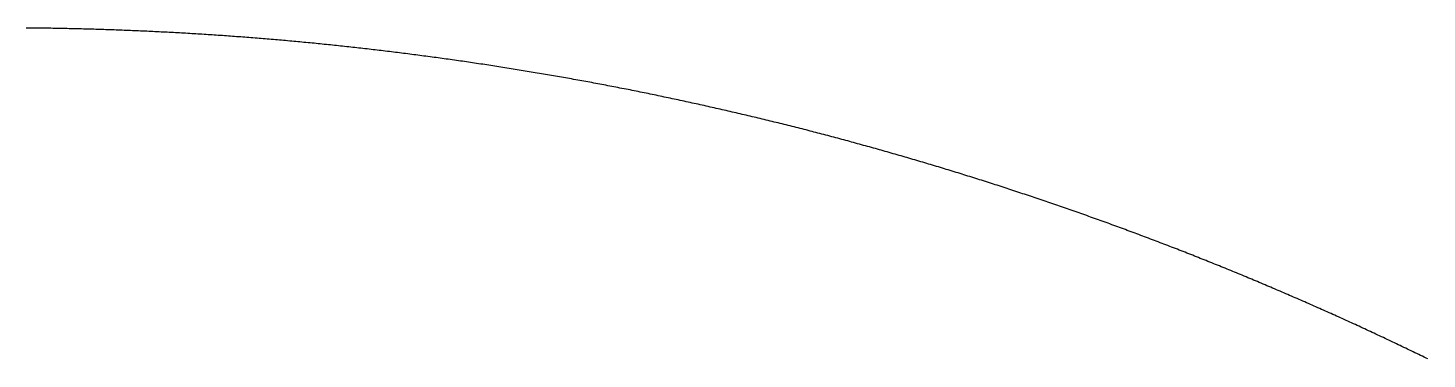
# Model space of a CAD drawing. Header units: metres. Extents: x -47.5 to 50, y -46.2 to 48.8.
# Drawn here: x 1.26 to 22.24, y 43.81 to 48.77 of the extents above; entities that cross this region are included whole.
import ezdxf

# ---------------------------------------------------------------- set-up
doc = ezdxf.new("R2010")
doc.units = ezdxf.units.M

msp = doc.modelspace()

# ---------------------------------------------------------------- linework, layer by layer
for p, q in [((1.266, 48.765, -692.82), (1.235, 48.765, -692.82)), ((1.296, 48.765, -692.82), (1.266, 48.765, -692.82)), ((1.327, 48.764, -692.82), (1.296, 48.765, -692.82)), ((1.358, 48.764, -692.82), (1.327, 48.764, -692.82)), ((1.388, 48.764, -692.82), (1.358, 48.764, -692.82)), ((1.419, 48.763, -692.82), (1.388, 48.764, -692.82)), ((1.45, 48.763, -692.82), (1.419, 48.763, -692.82)), ((1.48, 48.763, -692.82), (1.45, 48.763, -692.82)), ((1.511, 48.762, -692.82), (1.48, 48.763, -692.82)), ((1.542, 48.762, -692.82), (1.511, 48.762, -692.82)), ((1.572, 48.761, -692.82), (1.542, 48.762, -692.82)), ((1.603, 48.761, -692.82), (1.572, 48.761, -692.82)), ((1.634, 48.76, -692.82), (1.603, 48.761, -692.82)), ((1.664, 48.76, -692.82), (1.634, 48.76, -692.82)), ((1.695, 48.759, -692.82), (1.664, 48.76, -692.82)), ((1.725, 48.759, -692.82), (1.695, 48.759, -692.82)), ((1.756, 48.758, -692.82), (1.725, 48.759, -692.82)), ((1.787, 48.757, -692.82), (1.756, 48.758, -692.82)), ((1.817, 48.757, -692.82), (1.787, 48.757, -692.82)), ((1.848, 48.756, -692.82), (1.817, 48.757, -692.82)), ((1.879, 48.755, -692.82), (1.848, 48.756, -692.82)), ((1.909, 48.755, -692.82), (1.879, 48.755, -692.82)), ((1.94, 48.754, -692.82), (1.909, 48.755, -692.82)), ((1.971, 48.753, -692.82), (1.94, 48.754, -692.82)), ((2.001, 48.753, -692.82), (1.971, 48.753, -692.82)), ((2.032, 48.752, -692.82), (2.001, 48.753, -692.82)), ((2.063, 48.751, -692.82), (2.032, 48.752, -692.82)), ((2.093, 48.75, -692.82), (2.063, 48.751, -692.82)), ((2.124, 48.749, -692.82), (2.093, 48.75, -692.82)), ((2.155, 48.748, -692.82), (2.124, 48.749, -692.82)), ((2.185, 48.748, -692.82), (2.155, 48.748, -692.82)), ((2.216, 48.747, -692.82), (2.185, 48.748, -692.82)), ((2.247, 48.746, -692.82), (2.216, 48.747, -692.82)), ((2.277, 48.745, -692.82), (2.247, 48.746, -692.82)), ((2.308, 48.744, -692.82), (2.277, 48.745, -692.82)), ((2.338, 48.743, -692.82), (2.308, 48.744, -692.82)), ((2.369, 48.742, -692.82), (2.338, 48.743, -692.82)), ((2.4, 48.741, -692.82), (2.369, 48.742, -692.82)), ((2.43, 48.74, -692.82), (2.4, 48.741, -692.82)), ((2.461, 48.739, -692.82), (2.43, 48.74, -692.82)), ((2.492, 48.738, -692.82), (2.461, 48.739, -692.82)), ((2.522, 48.737, -692.82), (2.492, 48.738, -692.82)), ((2.553, 48.736, -692.82), (2.522, 48.737, -692.82)), ((2.584, 48.735, -692.82), (2.553, 48.736, -692.82)), ((2.614, 48.734, -692.82), (2.584, 48.735, -692.82)), ((2.645, 48.732, -692.82), (2.614, 48.734, -692.82)), ((2.676, 48.731, -692.82), (2.645, 48.732, -692.82)), ((2.706, 48.73, -692.82), (2.676, 48.731, -692.82)), ((2.737, 48.729, -692.82), (2.706, 48.73, -692.82)), ((2.767, 48.728, -692.82), (2.737, 48.729, -692.82)), ((2.798, 48.726, -692.82), (2.767, 48.728, -692.82)), ((2.829, 48.725, -692.82), (2.798, 48.726, -692.82)), ((2.859, 48.724, -692.82), (2.829, 48.725, -692.82)), ((2.89, 48.723, -692.82), (2.859, 48.724, -692.82)), ((2.921, 48.721, -692.82), (2.89, 48.723, -692.82)), ((2.951, 48.72, -692.82), (2.921, 48.721, -692.82)), ((2.982, 48.719, -692.82), (2.951, 48.72, -692.82)), ((3.013, 48.717, -692.82), (2.982, 48.719, -692.82)), ((3.043, 48.716, -692.82), (3.013, 48.717, -692.82)), ((3.074, 48.714, -692.82), (3.043, 48.716, -692.82)), ((3.104, 48.713, -692.82), (3.074, 48.714, -692.82)), ((3.135, 48.712, -692.82), (3.104, 48.713, -692.82)), ((3.166, 48.71, -692.82), (3.135, 48.712, -692.82)), ((3.196, 48.709, -692.82), (3.166, 48.71, -692.82)), ((3.227, 48.707, -692.82), (3.196, 48.709, -692.82)), ((3.258, 48.705, -692.82), (3.227, 48.707, -692.82)), ((3.288, 48.704, -692.82), (3.258, 48.705, -692.82)), ((3.319, 48.702, -692.82), (3.288, 48.704, -692.82)), ((3.349, 48.701, -692.82), (3.319, 48.702, -692.82)), ((3.38, 48.699, -692.82), (3.349, 48.701, -692.82)), ((3.411, 48.698, -692.82), (3.38, 48.699, -692.82)), ((3.441, 48.696, -692.82), (3.411, 48.698, -692.82)), ((3.472, 48.694, -692.82), (3.441, 48.696, -692.82)), ((3.503, 48.693, -692.82), (3.472, 48.694, -692.82)), ((3.533, 48.691, -692.82), (3.503, 48.693, -692.82)), ((3.564, 48.689, -692.82), (3.533, 48.691, -692.82)), ((3.595, 48.687, -692.82), (3.564, 48.689, -692.82)), ((3.625, 48.686, -692.82), (3.595, 48.687, -692.82)), ((3.656, 48.684, -692.82), (3.625, 48.686, -692.82)), ((3.686, 48.682, -692.82), (3.656, 48.684, -692.82)), ((3.717, 48.68, -692.82), (3.686, 48.682, -692.82)), ((3.748, 48.678, -692.82), (3.717, 48.68, -692.82)), ((3.778, 48.676, -692.82), (3.748, 48.678, -692.82)), ((3.809, 48.675, -692.82), (3.778, 48.676, -692.82)), ((3.839, 48.673, -692.82), (3.809, 48.675, -692.82)), ((3.87, 48.671, -692.82), (3.839, 48.673, -692.82)), ((3.901, 48.669, -692.82), (3.87, 48.671, -692.82)), ((3.931, 48.667, -692.82), (3.901, 48.669, -692.82)), ((3.962, 48.665, -692.82), (3.931, 48.667, -692.82)), ((3.993, 48.663, -692.82), (3.962, 48.665, -692.82)), ((4.023, 48.661, -692.82), (3.993, 48.663, -692.82)), ((4.054, 48.659, -692.82), (4.023, 48.661, -692.82)), ((4.084, 48.657, -692.82), (4.054, 48.659, -692.82)), ((4.115, 48.655, -692.82), (4.084, 48.657, -692.82)), ((4.146, 48.653, -692.82), (4.115, 48.655, -692.82)), ((4.176, 48.651, -692.82), (4.146, 48.653, -692.82)), ((4.207, 48.648, -692.82), (4.176, 48.651, -692.82)), ((4.237, 48.646, -692.82), (4.207, 48.648, -692.82)), ((4.268, 48.644, -692.82), (4.237, 48.646, -692.82)), ((4.299, 48.642, -692.82), (4.268, 48.644, -692.82)), ((4.329, 48.64, -692.82), (4.299, 48.642, -692.82)), ((4.36, 48.638, -692.82), (4.329, 48.64, -692.82)), ((4.39, 48.635, -692.82), (4.36, 48.638, -692.82)), ((4.421, 48.633, -692.82), (4.39, 48.635, -692.82)), ((4.452, 48.631, -692.82), (4.421, 48.633, -692.82)), ((4.482, 48.628, -692.82), (4.452, 48.631, -692.82)), ((4.513, 48.626, -692.82), (4.482, 48.628, -692.82)), ((4.543, 48.624, -692.82), (4.513, 48.626, -692.82)), ((4.574, 48.621, -692.82), (4.543, 48.624, -692.82)), ((4.605, 48.619, -692.82), (4.574, 48.621, -692.82)), ((4.635, 48.617, -692.82), (4.605, 48.619, -692.82)), ((4.666, 48.614, -692.82), (4.635, 48.617, -692.82)), ((4.696, 48.612, -692.82), (4.666, 48.614, -692.82)), ((4.727, 48.609, -692.82), (4.696, 48.612, -692.82)), ((4.757, 48.607, -692.82), (4.727, 48.609, -692.82)), ((4.788, 48.604, -692.82), (4.757, 48.607, -692.82)), ((4.819, 48.602, -692.82), (4.788, 48.604, -692.82)), ((4.849, 48.599, -692.82), (4.819, 48.602, -692.82)), ((4.88, 48.597, -692.82), (4.849, 48.599, -692.82)), ((4.91, 48.594, -692.82), (4.88, 48.597, -692.82)), ((4.941, 48.592, -692.82), (4.91, 48.594, -692.82)), ((4.972, 48.589, -692.82), (4.941, 48.592, -692.82)), ((5.002, 48.586, -692.82), (4.972, 48.589, -692.82)), ((5.033, 48.584, -692.82), (5.002, 48.586, -692.82)), ((5.063, 48.581, -692.82), (5.033, 48.584, -692.82)), ((5.094, 48.578, -692.82), (5.063, 48.581, -692.82)), ((5.124, 48.576, -692.82), (5.094, 48.578, -692.82)), ((5.155, 48.573, -692.82), (5.124, 48.576, -692.82)), ((5.186, 48.57, -692.82), (5.155, 48.573, -692.82)), ((5.216, 48.567, -692.82), (5.186, 48.57, -692.82)), ((5.247, 48.565, -692.82), (5.216, 48.567, -692.82)), ((5.277, 48.562, -692.82), (5.247, 48.565, -692.82)), ((5.308, 48.559, -692.82), (5.277, 48.562, -692.82)), ((5.338, 48.556, -692.82), (5.308, 48.559, -692.82)), ((5.369, 48.553, -692.82), (5.338, 48.556, -692.82)), ((5.399, 48.55, -692.82), (5.369, 48.553, -692.82)), ((5.43, 48.547, -692.82), (5.399, 48.55, -692.82)), ((5.461, 48.545, -692.82), (5.43, 48.547, -692.82)), ((5.491, 48.542, -692.82), (5.461, 48.545, -692.82)), ((5.522, 48.539, -692.82), (5.491, 48.542, -692.82)), ((5.552, 48.536, -692.82), (5.522, 48.539, -692.82)), ((5.583, 48.533, -692.82), (5.552, 48.536, -692.82)), ((5.613, 48.53, -692.82), (5.583, 48.533, -692.82)), ((5.644, 48.527, -692.82), (5.613, 48.53, -692.82)), ((5.674, 48.524, -692.82), (5.644, 48.527, -692.82)), ((5.705, 48.52, -692.82), (5.674, 48.524, -692.82)), ((5.736, 48.517, -692.82), (5.705, 48.52, -692.82)), ((5.766, 48.514, -692.82), (5.736, 48.517, -692.82)), ((5.797, 48.511, -692.82), (5.766, 48.514, -692.82)), ((5.827, 48.508, -692.82), (5.797, 48.511, -692.82)), ((5.858, 48.505, -692.82), (5.827, 48.508, -692.82)), ((5.888, 48.502, -692.82), (5.858, 48.505, -692.82)), ((5.919, 48.498, -692.82), (5.888, 48.502, -692.82)), ((5.949, 48.495, -692.82), (5.919, 48.498, -692.82)), ((5.98, 48.492, -692.82), (5.949, 48.495, -692.82)), ((6.01, 48.489, -692.82), (5.98, 48.492, -692.82)), ((6.041, 48.485, -692.82), (6.01, 48.489, -692.82)), ((6.071, 48.482, -692.82), (6.041, 48.485, -692.82)), ((6.102, 48.479, -692.82), (6.071, 48.482, -692.82)), ((6.132, 48.475, -692.82), (6.102, 48.479, -692.82)), ((6.163, 48.472, -692.82), (6.132, 48.475, -692.82)), ((6.193, 48.469, -692.82), (6.163, 48.472, -692.82)), ((6.224, 48.465, -692.82), (6.193, 48.469, -692.82)), ((6.254, 48.462, -692.82), (6.224, 48.465, -692.82)), ((6.285, 48.458, -692.82), (6.254, 48.462, -692.82)), ((6.315, 48.455, -692.82), (6.285, 48.458, -692.82)), ((6.346, 48.452, -692.82), (6.315, 48.455, -692.82)), ((6.376, 48.448, -692.82), (6.346, 48.452, -692.82)), ((6.407, 48.445, -692.82), (6.376, 48.448, -692.82)), ((6.437, 48.441, -692.82), (6.407, 48.445, -692.82)), ((6.468, 48.437, -692.82), (6.437, 48.441, -692.82)), ((6.498, 48.434, -692.82), (6.468, 48.437, -692.82)), ((6.529, 48.43, -692.82), (6.498, 48.434, -692.82)), ((6.559, 48.427, -692.82), (6.529, 48.43, -692.82)), ((6.59, 48.423, -692.82), (6.559, 48.427, -692.82)), ((6.62, 48.419, -692.82), (6.59, 48.423, -692.82)), ((6.651, 48.416, -692.82), (6.62, 48.419, -692.82)), ((6.681, 48.412, -692.82), (6.651, 48.416, -692.82)), ((6.712, 48.408, -692.82), (6.681, 48.412, -692.82)), ((6.742, 48.405, -692.82), (6.712, 48.408, -692.82)), ((6.773, 48.401, -692.82), (6.742, 48.405, -692.82)), ((6.803, 48.397, -692.82), (6.773, 48.401, -692.82)), ((6.834, 48.393, -692.82), (6.803, 48.397, -692.82)), ((6.864, 48.39, -692.82), (6.834, 48.393, -692.82)), ((6.895, 48.386, -692.82), (6.864, 48.39, -692.82)), ((6.925, 48.382, -692.82), (6.895, 48.386, -692.82)), ((6.956, 48.378, -692.82), (6.925, 48.382, -692.82)), ((6.986, 48.374, -692.82), (6.956, 48.378, -692.82)), ((7.017, 48.37, -692.82), (6.986, 48.374, -692.82)), ((7.047, 48.366, -692.82), (7.017, 48.37, -692.82)), ((7.077, 48.362, -692.82), (7.047, 48.366, -692.82)), ((7.108, 48.358, -692.82), (7.077, 48.362, -692.82)), ((7.138, 48.354, -692.82), (7.108, 48.358, -692.82)), ((7.169, 48.35, -692.82), (7.138, 48.354, -692.82)), ((7.199, 48.346, -692.82), (7.169, 48.35, -692.82)), ((7.23, 48.342, -692.82), (7.199, 48.346, -692.82)), ((7.26, 48.338, -692.82), (7.23, 48.342, -692.82)), ((7.291, 48.334, -692.82), (7.26, 48.338, -692.82)), ((7.321, 48.33, -692.82), (7.291, 48.334, -692.82)), ((7.351, 48.326, -692.82), (7.321, 48.33, -692.82)), ((7.382, 48.322, -692.82), (7.351, 48.326, -692.82)), ((7.412, 48.318, -692.82), (7.382, 48.322, -692.82)), ((7.443, 48.314, -692.82), (7.412, 48.318, -692.82)), ((7.473, 48.309, -692.82), (7.443, 48.314, -692.82)), ((7.504, 48.305, -692.82), (7.473, 48.309, -692.82)), ((7.534, 48.301, -692.82), (7.504, 48.305, -692.82)), ((7.564, 48.297, -692.82), (7.534, 48.301, -692.82)), ((7.595, 48.292, -692.82), (7.564, 48.297, -692.82)), ((7.625, 48.288, -692.82), (7.595, 48.292, -692.82)), ((7.656, 48.284, -692.82), (7.625, 48.288, -692.82)), ((7.686, 48.28, -692.82), (7.656, 48.284, -692.82)), ((7.716, 48.275, -692.82), (7.686, 48.28, -692.82)), ((7.747, 48.271, -692.82), (7.716, 48.275, -692.82)), ((7.777, 48.267, -692.82), (7.747, 48.271, -692.82)), ((7.808, 48.262, -692.82), (7.777, 48.267, -692.82)), ((7.838, 48.258, -692.82), (7.808, 48.262, -692.82)), ((7.868, 48.253, -692.82), (7.838, 48.258, -692.82)), ((7.899, 48.249, -692.82), (7.868, 48.253, -692.82)), ((7.929, 48.244, -692.82), (7.899, 48.249, -692.82)), ((7.96, 48.24, -692.82), (7.929, 48.244, -692.82)), ((7.99, 48.235, -692.82), (7.96, 48.24, -692.82)), ((8.02, 48.231, -692.82), (7.99, 48.235, -692.82)), ((8.051, 48.226, -692.82), (8.02, 48.231, -692.82)), ((8.081, 48.222, -692.82), (8.051, 48.226, -692.82)), ((8.112, 48.217, -692.82), (8.081, 48.222, -692.82)), ((8.142, 48.212, -692.82), (8.112, 48.217, -692.82)), ((8.172, 48.208, -692.82), (8.142, 48.212, -692.82)), ((8.203, 48.203, -692.82), (8.172, 48.208, -692.82)), ((8.233, 48.199, -692.82), (8.203, 48.203, -692.82)), ((8.263, 48.194, -692.82), (8.233, 48.199, -692.82)), ((8.294, 48.189, -692.82), (8.263, 48.194, -692.82)), ((8.324, 48.184, -692.82), (8.294, 48.189, -692.82)), ((8.354, 48.18, -692.82), (8.324, 48.184, -692.82)), ((8.385, 48.175, -692.82), (8.354, 48.18, -692.82)), ((8.415, 48.17, -692.82), (8.385, 48.175, -692.82)), ((8.445, 48.165, -692.82), (8.415, 48.17, -692.82)), ((8.476, 48.161, -692.82), (8.445, 48.165, -692.82)), ((8.506, 48.156, -692.82), (8.476, 48.161, -692.82)), ((8.537, 48.151, -692.82), (8.506, 48.156, -692.82)), ((8.567, 48.146, -692.82), (8.537, 48.151, -692.82)), ((8.597, 48.141, -692.82), (8.567, 48.146, -692.82)), ((8.628, 48.136, -692.82), (8.597, 48.141, -692.82)), ((8.658, 48.131, -692.82), (8.628, 48.136, -692.82)), ((8.688, 48.126, -692.82), (8.658, 48.131, -692.82)), ((8.718, 48.121, -692.82), (8.688, 48.126, -692.82)), ((8.749, 48.116, -692.82), (8.718, 48.121, -692.82)), ((8.779, 48.111, -692.82), (8.749, 48.116, -692.82)), ((8.809, 48.106, -692.82), (8.779, 48.111, -692.82)), ((8.84, 48.101, -692.82), (8.809, 48.106, -692.82)), ((8.87, 48.096, -692.82), (8.84, 48.101, -692.82)), ((8.9, 48.091, -692.82), (8.87, 48.096, -692.82)), ((8.931, 48.086, -692.82), (8.9, 48.091, -692.82)), ((8.961, 48.081, -692.82), (8.931, 48.086, -692.82)), ((8.991, 48.076, -692.82), (8.961, 48.081, -692.82)), ((9.022, 48.071, -692.82), (8.991, 48.076, -692.82)), ((9.052, 48.065, -692.82), (9.022, 48.071, -692.82)), ((9.082, 48.06, -692.82), (9.052, 48.065, -692.82)), ((9.112, 48.055, -692.82), (9.082, 48.06, -692.82)), ((9.143, 48.05, -692.82), (9.112, 48.055, -692.82)), ((9.173, 48.044, -692.82), (9.143, 48.05, -692.82)), ((9.203, 48.039, -692.82), (9.173, 48.044, -692.82)), ((9.234, 48.034, -692.82), (9.203, 48.039, -692.82)), ((9.264, 48.029, -692.82), (9.234, 48.034, -692.82)), ((9.294, 48.023, -692.82), (9.264, 48.029, -692.82)), ((9.324, 48.018, -692.82), (9.294, 48.023, -692.82)), ((9.355, 48.013, -692.82), (9.324, 48.018, -692.82)), ((9.385, 48.007, -692.82), (9.355, 48.013, -692.82)), ((9.415, 48.002, -692.82), (9.385, 48.007, -692.82)), ((9.445, 47.996, -692.82), (9.415, 48.002, -692.82)), ((9.476, 47.991, -692.82), (9.445, 47.996, -692.82)), ((9.506, 47.985, -692.82), (9.476, 47.991, -692.82)), ((9.536, 47.98, -692.82), (9.506, 47.985, -692.82)), ((9.566, 47.974, -692.82), (9.536, 47.98, -692.82)), ((9.597, 47.969, -692.82), (9.566, 47.974, -692.82)), ((9.627, 47.963, -692.82), (9.597, 47.969, -692.82)), ((9.657, 47.958, -692.82), (9.627, 47.963, -692.82)), ((9.687, 47.952, -692.82), (9.657, 47.958, -692.82)), ((9.717, 47.947, -692.82), (9.687, 47.952, -692.82)), ((9.748, 47.941, -692.82), (9.717, 47.947, -692.82)), ((9.778, 47.935, -692.82), (9.748, 47.941, -692.82)), ((9.808, 47.93, -692.82), (9.778, 47.935, -692.82)), ((9.838, 47.924, -692.82), (9.808, 47.93, -692.82)), ((9.869, 47.918, -692.82), (9.838, 47.924, -692.82)), ((9.899, 47.913, -692.82), (9.869, 47.918, -692.82)), ((9.929, 47.907, -692.82), (9.899, 47.913, -692.82)), ((9.959, 47.901, -692.82), (9.929, 47.907, -692.82)), ((9.989, 47.895, -692.82), (9.959, 47.901, -692.82)), ((10.019, 47.89, -692.82), (9.989, 47.895, -692.82)), ((10.05, 47.884, -692.82), (10.019, 47.89, -692.82)), ((10.08, 47.878, -692.82), (10.05, 47.884, -692.82)), ((10.11, 47.872, -692.82), (10.08, 47.878, -692.82)), ((10.14, 47.866, -692.82), (10.11, 47.872, -692.82)), ((10.17, 47.86, -692.82), (10.14, 47.866, -692.82)), ((10.201, 47.854, -692.82), (10.17, 47.86, -692.82)), ((10.231, 47.848, -692.82), (10.201, 47.854, -692.82)), ((10.261, 47.843, -692.82), (10.231, 47.848, -692.82)), ((10.291, 47.837, -692.82), (10.261, 47.843, -692.82)), ((10.321, 47.831, -692.82), (10.291, 47.837, -692.82)), ((10.351, 47.825, -692.82), (10.321, 47.831, -692.82)), ((10.382, 47.819, -692.82), (10.351, 47.825, -692.82)), ((10.412, 47.812, -692.82), (10.382, 47.819, -692.82)), ((10.442, 47.806, -692.82), (10.412, 47.812, -692.82)), ((10.472, 47.8, -692.82), (10.442, 47.806, -692.82)), ((10.502, 47.794, -692.82), (10.472, 47.8, -692.82)), ((10.532, 47.788, -692.82), (10.502, 47.794, -692.82)), ((10.562, 47.782, -692.82), (10.532, 47.788, -692.82)), ((10.592, 47.776, -692.82), (10.562, 47.782, -692.82)), ((10.623, 47.77, -692.82), (10.592, 47.776, -692.82)), ((10.653, 47.764, -692.82), (10.623, 47.77, -692.82)), ((10.683, 47.757, -692.82), (10.653, 47.764, -692.82)), ((10.713, 47.751, -692.82), (10.683, 47.757, -692.82)), ((10.743, 47.745, -692.82), (10.713, 47.751, -692.82)), ((10.773, 47.739, -692.82), (10.743, 47.745, -692.82)), ((10.803, 47.732, -692.82), (10.773, 47.739, -692.82)), ((10.833, 47.726, -692.82), (10.803, 47.732, -692.82)), ((10.863, 47.72, -692.82), (10.833, 47.726, -692.82)), ((10.893, 47.713, -692.82), (10.863, 47.72, -692.82)), ((10.924, 47.707, -692.82), (10.893, 47.713, -692.82)), ((10.954, 47.701, -692.82), (10.924, 47.707, -692.82)), ((10.984, 47.694, -692.82), (10.954, 47.701, -692.82)), ((11.014, 47.688, -692.82), (10.984, 47.694, -692.82)), ((11.044, 47.681, -692.82), (11.014, 47.688, -692.82)), ((11.074, 47.675, -692.82), (11.044, 47.681, -692.82)), ((11.104, 47.668, -692.82), (11.074, 47.675, -692.82)), ((11.134, 47.662, -692.82), (11.104, 47.668, -692.82)), ((11.164, 47.655, -692.82), (11.134, 47.662, -692.82)), ((11.194, 47.649, -692.82), (11.164, 47.655, -692.82)), ((11.224, 47.642, -692.82), (11.194, 47.649, -692.82)), ((11.254, 47.636, -692.82), (11.224, 47.642, -692.82)), ((11.284, 47.629, -692.82), (11.254, 47.636, -692.82)), ((11.314, 47.623, -692.82), (11.284, 47.629, -692.82)), ((11.344, 47.616, -692.82), (11.314, 47.623, -692.82)), ((11.374, 47.609, -692.82), (11.344, 47.616, -692.82)), ((11.404, 47.603, -692.82), (11.374, 47.609, -692.82)), ((11.434, 47.596, -692.82), (11.404, 47.603, -692.82)), ((11.464, 47.589, -692.82), (11.434, 47.596, -692.82)), ((11.494, 47.582, -692.82), (11.464, 47.589, -692.82)), ((11.524, 47.576, -692.82), (11.494, 47.582, -692.82)), ((11.554, 47.569, -692.82), (11.524, 47.576, -692.82)), ((11.584, 47.562, -692.82), (11.554, 47.569, -692.82)), ((11.614, 47.555, -692.82), (11.584, 47.562, -692.82)), ((11.644, 47.549, -692.82), (11.614, 47.555, -692.82)), ((11.674, 47.542, -692.82), (11.644, 47.549, -692.82)), ((11.704, 47.535, -692.82), (11.674, 47.542, -692.82)), ((11.734, 47.528, -692.82), (11.704, 47.535, -692.82)), ((11.764, 47.521, -692.82), (11.734, 47.528, -692.82)), ((11.794, 47.514, -692.82), (11.764, 47.521, -692.82)), ((11.824, 47.507, -692.82), (11.794, 47.514, -692.82)), ((11.854, 47.5, -692.82), (11.824, 47.507, -692.82)), ((11.884, 47.493, -692.82), (11.854, 47.5, -692.82)), ((11.914, 47.486, -692.82), (11.884, 47.493, -692.82)), ((11.944, 47.479, -692.82), (11.914, 47.486, -692.82)), ((11.974, 47.472, -692.82), (11.944, 47.479, -692.82)), ((12.004, 47.465, -692.82), (11.974, 47.472, -692.82)), ((12.034, 47.458, -692.82), (12.004, 47.465, -692.82)), ((12.064, 47.451, -692.82), (12.034, 47.458, -692.82)), ((12.094, 47.444, -692.82), (12.064, 47.451, -692.82)), ((12.124, 47.437, -692.82), (12.094, 47.444, -692.82)), ((12.154, 47.43, -692.82), (12.124, 47.437, -692.82)), ((12.184, 47.423, -692.82), (12.154, 47.43, -692.82)), ((12.213, 47.416, -692.82), (12.184, 47.423, -692.82)), ((12.243, 47.408, -692.82), (12.213, 47.416, -692.82)), ((12.273, 47.401, -692.82), (12.243, 47.408, -692.82)), ((12.303, 47.394, -692.82), (12.273, 47.401, -692.82)), ((12.333, 47.387, -692.82), (12.303, 47.394, -692.82)), ((12.363, 47.379, -692.82), (12.333, 47.387, -692.82)), ((12.393, 47.372, -692.82), (12.363, 47.379, -692.82)), ((12.423, 47.365, -692.82), (12.393, 47.372, -692.82)), ((12.453, 47.357, -692.82), (12.423, 47.365, -692.82)), ((12.483, 47.35, -692.82), (12.453, 47.357, -692.82)), ((12.512, 47.343, -692.82), (12.483, 47.35, -692.82)), ((12.542, 47.335, -692.82), (12.512, 47.343, -692.82)), ((12.572, 47.328, -692.82), (12.542, 47.335, -692.82)), ((12.602, 47.321, -692.82), (12.572, 47.328, -692.82)), ((12.632, 47.313, -692.82), (12.602, 47.321, -692.82)), ((12.662, 47.306, -692.82), (12.632, 47.313, -692.82)), ((12.692, 47.298, -692.82), (12.662, 47.306, -692.82)), ((12.721, 47.291, -692.82), (12.692, 47.298, -692.82)), ((12.751, 47.283, -692.82), (12.721, 47.291, -692.82)), ((12.781, 47.276, -692.82), (12.751, 47.283, -692.82)), ((12.811, 47.268, -692.82), (12.781, 47.276, -692.82)), ((12.841, 47.26, -692.82), (12.811, 47.268, -692.82)), ((12.871, 47.253, -692.82), (12.841, 47.26, -692.82)), ((12.9, 47.245, -692.82), (12.871, 47.253, -692.82)), ((12.93, 47.238, -692.82), (12.9, 47.245, -692.82)), ((12.96, 47.23, -692.82), (12.93, 47.238, -692.82)), ((12.99, 47.222, -692.82), (12.96, 47.23, -692.82)), ((13.02, 47.215, -692.82), (12.99, 47.222, -692.82)), ((13.049, 47.207, -692.82), (13.02, 47.215, -692.82)), ((13.079, 47.199, -692.82), (13.049, 47.207, -692.82)), ((13.109, 47.192, -692.82), (13.079, 47.199, -692.82)), ((13.139, 47.184, -692.82), (13.109, 47.192, -692.82)), ((13.168, 47.176, -692.82), (13.139, 47.184, -692.82)), ((13.198, 47.168, -692.82), (13.168, 47.176, -692.82)), ((13.228, 47.16, -692.82), (13.198, 47.168, -692.82)), ((13.258, 47.153, -692.82), (13.228, 47.16, -692.82)), ((13.288, 47.145, -692.82), (13.258, 47.153, -692.82)), ((13.317, 47.137, -692.82), (13.288, 47.145, -692.82)), ((13.347, 47.129, -692.82), (13.317, 47.137, -692.82)), ((13.377, 47.121, -692.82), (13.347, 47.129, -692.82)), ((13.406, 47.113, -692.82), (13.377, 47.121, -692.82)), ((13.436, 47.105, -692.82), (13.406, 47.113, -692.82)), ((13.466, 47.097, -692.82), (13.436, 47.105, -692.82)), ((13.496, 47.089, -692.82), (13.466, 47.097, -692.82)), ((13.525, 47.081, -692.82), (13.496, 47.089, -692.82)), ((13.555, 47.073, -692.82), (13.525, 47.081, -692.82)), ((13.585, 47.065, -692.82), (13.555, 47.073, -692.82)), ((13.614, 47.057, -692.82), (13.585, 47.065, -692.82)), ((13.644, 47.049, -692.82), (13.614, 47.057, -692.82)), ((13.674, 47.041, -692.82), (13.644, 47.049, -692.82)), ((13.704, 47.033, -692.82), (13.674, 47.041, -692.82)), ((13.733, 47.025, -692.82), (13.704, 47.033, -692.82)), ((13.763, 47.016, -692.82), (13.733, 47.025, -692.82)), ((13.793, 47.008, -692.82), (13.763, 47.016, -692.82)), ((13.822, 47, -692.82), (13.793, 47.008, -692.82)), ((13.852, 46.992, -692.82), (13.822, 47, -692.82)), ((13.882, 46.984, -692.82), (13.852, 46.992, -692.82)), ((13.911, 46.975, -692.82), (13.882, 46.984, -692.82)), ((13.941, 46.967, -692.82), (13.911, 46.975, -692.82)), ((13.971, 46.959, -692.82), (13.941, 46.967, -692.82)), ((14, 46.951, -692.82), (13.971, 46.959, -692.82)), ((14.03, 46.942, -692.82), (14, 46.951, -692.82)), ((14.059, 46.934, -692.82), (14.03, 46.942, -692.82)), ((14.089, 46.926, -692.82), (14.059, 46.934, -692.82)), ((14.119, 46.917, -692.82), (14.089, 46.926, -692.82)), ((14.148, 46.909, -692.82), (14.119, 46.917, -692.82)), ((14.178, 46.9, -692.82), (14.148, 46.909, -692.82)), ((14.208, 46.892, -692.82), (14.178, 46.9, -692.82)), ((14.237, 46.883, -692.82), (14.208, 46.892, -692.82)), ((14.267, 46.875, -692.82), (14.237, 46.883, -692.82)), ((14.296, 46.867, -692.82), (14.267, 46.875, -692.82)), ((14.326, 46.858, -692.82), (14.296, 46.867, -692.82)), ((14.356, 46.849, -692.82), (14.326, 46.858, -692.82)), ((14.385, 46.841, -692.82), (14.356, 46.849, -692.82)), ((14.415, 46.832, -692.82), (14.385, 46.841, -692.82)), ((14.444, 46.824, -692.82), (14.415, 46.832, -692.82)), ((14.474, 46.815, -692.82), (14.444, 46.824, -692.82)), ((14.503, 46.807, -692.82), (14.474, 46.815, -692.82)), ((14.533, 46.798, -692.82), (14.503, 46.807, -692.82)), ((14.562, 46.789, -692.82), (14.533, 46.798, -692.82)), ((14.592, 46.781, -692.82), (14.562, 46.789, -692.82)), ((14.622, 46.772, -692.82), (14.592, 46.781, -692.82)), ((14.651, 46.763, -692.82), (14.622, 46.772, -692.82)), ((14.681, 46.754, -692.82), (14.651, 46.763, -692.82)), ((14.71, 46.746, -692.82), (14.681, 46.754, -692.82)), ((14.74, 46.737, -692.82), (14.71, 46.746, -692.82)), ((14.769, 46.728, -692.82), (14.74, 46.737, -692.82)), ((14.799, 46.719, -692.82), (14.769, 46.728, -692.82)), ((14.828, 46.711, -692.82), (14.799, 46.719, -692.82)), ((14.858, 46.702, -692.82), (14.828, 46.711, -692.82)), ((14.887, 46.693, -692.82), (14.858, 46.702, -692.82)), ((14.917, 46.684, -692.82), (14.887, 46.693, -692.82)), ((14.946, 46.675, -692.82), (14.917, 46.684, -692.82)), ((14.976, 46.666, -692.82), (14.946, 46.675, -692.82)), ((15.005, 46.657, -692.82), (14.976, 46.666, -692.82)), ((15.034, 46.648, -692.82), (15.005, 46.657, -692.82)), ((15.064, 46.639, -692.82), (15.034, 46.648, -692.82)), ((15.093, 46.63, -692.82), (15.064, 46.639, -692.82)), ((15.123, 46.621, -692.82), (15.093, 46.63, -692.82)), ((15.152, 46.612, -692.82), (15.123, 46.621, -692.82)), ((15.182, 46.603, -692.82), (15.152, 46.612, -692.82)), ((15.211, 46.594, -692.82), (15.182, 46.603, -692.82)), ((15.241, 46.585, -692.82), (15.211, 46.594, -692.82)), ((15.27, 46.576, -692.82), (15.241, 46.585, -692.82)), ((15.299, 46.567, -692.82), (15.27, 46.576, -692.82)), ((15.329, 46.558, -692.82), (15.299, 46.567, -692.82)), ((15.358, 46.548, -692.82), (15.329, 46.558, -692.82)), ((15.388, 46.539, -692.82), (15.358, 46.548, -692.82)), ((15.417, 46.53, -692.82), (15.388, 46.539, -692.82)), ((15.446, 46.521, -692.82), (15.417, 46.53, -692.82)), ((15.476, 46.512, -692.82), (15.446, 46.521, -692.82)), ((15.505, 46.502, -692.82), (15.476, 46.512, -692.82)), ((15.534, 46.493, -692.82), (15.505, 46.502, -692.82)), ((15.564, 46.484, -692.82), (15.534, 46.493, -692.82)), ((15.593, 46.475, -692.82), (15.564, 46.484, -692.82)), ((15.623, 46.465, -692.82), (15.593, 46.475, -692.82)), ((15.652, 46.456, -692.82), (15.623, 46.465, -692.82)), ((15.681, 46.446, -692.82), (15.652, 46.456, -692.82)), ((15.711, 46.437, -692.82), (15.681, 46.446, -692.82)), ((15.74, 46.428, -692.82), (15.711, 46.437, -692.82)), ((15.769, 46.418, -692.82), (15.74, 46.428, -692.82)), ((15.799, 46.409, -692.82), (15.769, 46.418, -692.82)), ((15.828, 46.399, -692.82), (15.799, 46.409, -692.82)), ((15.857, 46.39, -692.82), (15.828, 46.399, -692.82)), ((15.886, 46.38, -692.82), (15.857, 46.39, -692.82)), ((15.916, 46.371, -692.82), (15.886, 46.38, -692.82)), ((15.945, 46.361, -692.82), (15.916, 46.371, -692.82)), ((15.974, 46.352, -692.82), (15.945, 46.361, -692.82)), ((16.004, 46.342, -692.82), (15.974, 46.352, -692.82)), ((16.033, 46.333, -692.82), (16.004, 46.342, -692.82)), ((16.062, 46.323, -692.82), (16.033, 46.333, -692.82)), ((16.091, 46.313, -692.82), (16.062, 46.323, -692.82)), ((16.121, 46.304, -692.82), (16.091, 46.313, -692.82)), ((16.15, 46.294, -692.82), (16.121, 46.304, -692.82)), ((16.179, 46.284, -692.82), (16.15, 46.294, -692.82)), ((16.208, 46.275, -692.82), (16.179, 46.284, -692.82)), ((16.238, 46.265, -692.82), (16.208, 46.275, -692.82)), ((16.267, 46.255, -692.82), (16.238, 46.265, -692.82)), ((16.296, 46.246, -692.82), (16.267, 46.255, -692.82)), ((16.325, 46.236, -692.82), (16.296, 46.246, -692.82)), ((16.354, 46.226, -692.82), (16.325, 46.236, -692.82)), ((16.384, 46.216, -692.82), (16.354, 46.226, -692.82)), ((16.413, 46.206, -692.82), (16.384, 46.216, -692.82)), ((16.442, 46.197, -692.82), (16.413, 46.206, -692.82)), ((16.471, 46.187, -692.82), (16.442, 46.197, -692.82)), ((16.5, 46.177, -692.82), (16.471, 46.187, -692.82)), ((16.53, 46.167, -692.82), (16.5, 46.177, -692.82)), ((16.559, 46.157, -692.82), (16.53, 46.167, -692.82)), ((16.588, 46.147, -692.82), (16.559, 46.157, -692.82)), ((16.617, 46.137, -692.82), (16.588, 46.147, -692.82)), ((16.646, 46.127, -692.82), (16.617, 46.137, -692.82)), ((16.675, 46.117, -692.82), (16.646, 46.127, -692.82)), ((16.705, 46.107, -692.82), (16.675, 46.117, -692.82)), ((16.734, 46.097, -692.82), (16.705, 46.107, -692.82)), ((16.763, 46.087, -692.82), (16.734, 46.097, -692.82)), ((16.792, 46.077, -692.82), (16.763, 46.087, -692.82)), ((16.821, 46.067, -692.82), (16.792, 46.077, -692.82)), ((16.85, 46.057, -692.82), (16.821, 46.067, -692.82)), ((16.879, 46.047, -692.82), (16.85, 46.057, -692.82)), ((16.908, 46.036, -692.82), (16.879, 46.047, -692.82)), ((16.937, 46.026, -692.82), (16.908, 46.036, -692.82)), ((16.967, 46.016, -692.82), (16.937, 46.026, -692.82)), ((16.996, 46.006, -692.82), (16.967, 46.016, -692.82)), ((17.025, 45.996, -692.82), (16.996, 46.006, -692.82)), ((17.054, 45.986, -692.82), (17.025, 45.996, -692.82)), ((17.083, 45.975, -692.82), (17.054, 45.986, -692.82)), ((17.112, 45.965, -692.82), (17.083, 45.975, -692.82)), ((17.141, 45.955, -692.82), (17.112, 45.965, -692.82)), ((17.17, 45.944, -692.82), (17.141, 45.955, -692.82)), ((17.199, 45.934, -692.82), (17.17, 45.944, -692.82)), ((17.228, 45.924, -692.82), (17.199, 45.934, -692.82)), ((17.257, 45.913, -692.82), (17.228, 45.924, -692.82)), ((17.286, 45.903, -692.82), (17.257, 45.913, -692.82)), ((17.315, 45.893, -692.82), (17.286, 45.903, -692.82)), ((17.344, 45.882, -692.82), (17.315, 45.893, -692.82)), ((17.373, 45.872, -692.82), (17.344, 45.882, -692.82)), ((17.402, 45.861, -692.82), (17.373, 45.872, -692.82)), ((17.431, 45.851, -692.82), (17.402, 45.861, -692.82)), ((17.46, 45.84, -692.82), (17.431, 45.851, -692.82)), ((17.489, 45.83, -692.82), (17.46, 45.84, -692.82)), ((17.518, 45.819, -692.82), (17.489, 45.83, -692.82)), ((17.547, 45.809, -692.82), (17.518, 45.819, -692.82)), ((17.576, 45.798, -692.82), (17.547, 45.809, -692.82)), ((17.605, 45.788, -692.82), (17.576, 45.798, -692.82)), ((17.634, 45.777, -692.82), (17.605, 45.788, -692.82)), ((17.663, 45.766, -692.82), (17.634, 45.777, -692.82)), ((17.692, 45.756, -692.82), (17.663, 45.766, -692.82)), ((17.721, 45.745, -692.82), (17.692, 45.756, -692.82)), ((17.749, 45.734, -692.82), (17.721, 45.745, -692.82)), ((17.778, 45.724, -692.82), (17.749, 45.734, -692.82)), ((17.807, 45.713, -692.82), (17.778, 45.724, -692.82)), ((17.836, 45.702, -692.82), (17.807, 45.713, -692.82)), ((17.865, 45.692, -692.82), (17.836, 45.702, -692.82)), ((17.894, 45.681, -692.82), (17.865, 45.692, -692.82)), ((17.923, 45.67, -692.82), (17.894, 45.681, -692.82)), ((17.952, 45.659, -692.82), (17.923, 45.67, -692.82)), ((17.981, 45.648, -692.82), (17.952, 45.659, -692.82)), ((18.009, 45.638, -692.82), (17.981, 45.648, -692.82)), ((18.038, 45.627, -692.82), (18.009, 45.638, -692.82)), ((18.067, 45.616, -692.82), (18.038, 45.627, -692.82)), ((18.096, 45.605, -692.82), (18.067, 45.616, -692.82)), ((18.125, 45.594, -692.82), (18.096, 45.605, -692.82)), ((18.154, 45.583, -692.82), (18.125, 45.594, -692.82)), ((18.182, 45.572, -692.82), (18.154, 45.583, -692.82)), ((18.211, 45.561, -692.82), (18.182, 45.572, -692.82)), ((18.24, 45.55, -692.82), (18.211, 45.561, -692.82)), ((18.269, 45.539, -692.82), (18.24, 45.55, -692.82)), ((18.298, 45.528, -692.82), (18.269, 45.539, -692.82)), ((18.326, 45.517, -692.82), (18.298, 45.528, -692.82)), ((18.355, 45.506, -692.82), (18.326, 45.517, -692.82)), ((18.384, 45.495, -692.82), (18.355, 45.506, -692.82)), ((18.413, 45.484, -692.82), (18.384, 45.495, -692.82)), ((18.441, 45.473, -692.82), (18.413, 45.484, -692.82)), ((18.47, 45.462, -692.82), (18.441, 45.473, -692.82)), ((18.499, 45.451, -692.82), (18.47, 45.462, -692.82)), ((18.528, 45.439, -692.82), (18.499, 45.451, -692.82)), ((18.556, 45.428, -692.82), (18.528, 45.439, -692.82)), ((18.585, 45.417, -692.82), (18.556, 45.428, -692.82)), ((18.614, 45.406, -692.82), (18.585, 45.417, -692.82)), ((18.643, 45.395, -692.82), (18.614, 45.406, -692.82)), ((18.671, 45.383, -692.82), (18.643, 45.395, -692.82)), ((18.7, 45.372, -692.82), (18.671, 45.383, -692.82)), ((18.729, 45.361, -692.82), (18.7, 45.372, -692.82)), ((18.757, 45.349, -692.82), (18.729, 45.361, -692.82)), ((18.786, 45.338, -692.82), (18.757, 45.349, -692.82)), ((18.815, 45.327, -692.82), (18.786, 45.338, -692.82)), ((18.843, 45.315, -692.82), (18.815, 45.327, -692.82)), ((18.872, 45.304, -692.82), (18.843, 45.315, -692.82)), ((18.901, 45.293, -692.82), (18.872, 45.304, -692.82)), ((18.929, 45.281, -692.82), (18.901, 45.293, -692.82)), ((18.958, 45.27, -692.82), (18.929, 45.281, -692.82)), ((18.987, 45.258, -692.82), (18.958, 45.27, -692.82)), ((19.015, 45.247, -692.82), (18.987, 45.258, -692.82)), ((19.044, 45.235, -692.82), (19.015, 45.247, -692.82)), ((19.072, 45.224, -692.82), (19.044, 45.235, -692.82)), ((19.101, 45.212, -692.82), (19.072, 45.224, -692.82)), ((19.13, 45.201, -692.82), (19.101, 45.212, -692.82)), ((19.158, 45.189, -692.82), (19.13, 45.201, -692.82)), ((19.187, 45.178, -692.82), (19.158, 45.189, -692.82)), ((19.215, 45.166, -692.82), (19.187, 45.178, -692.82)), ((19.244, 45.154, -692.82), (19.215, 45.166, -692.82)), ((19.272, 45.143, -692.82), (19.244, 45.154, -692.82)), ((19.301, 45.131, -692.82), (19.272, 45.143, -692.82)), ((19.33, 45.119, -692.82), (19.301, 45.131, -692.82)), ((19.358, 45.108, -692.82), (19.33, 45.119, -692.82)), ((19.387, 45.096, -692.82), (19.358, 45.108, -692.82)), ((19.415, 45.084, -692.82), (19.387, 45.096, -692.82)), ((19.444, 45.073, -692.82), (19.415, 45.084, -692.82)), ((19.472, 45.061, -692.82), (19.444, 45.073, -692.82)), ((19.501, 45.049, -692.82), (19.472, 45.061, -692.82)), ((19.529, 45.037, -692.82), (19.501, 45.049, -692.82)), ((19.558, 45.025, -692.82), (19.529, 45.037, -692.82)), ((19.586, 45.014, -692.82), (19.558, 45.025, -692.82)), ((19.615, 45.002, -692.82), (19.586, 45.014, -692.82)), ((19.643, 44.99, -692.82), (19.615, 45.002, -692.82)), ((19.672, 44.978, -692.82), (19.643, 44.99, -692.82)), ((19.7, 44.966, -692.82), (19.672, 44.978, -692.82)), ((19.728, 44.954, -692.82), (19.7, 44.966, -692.82)), ((19.757, 44.942, -692.82), (19.728, 44.954, -692.82)), ((19.785, 44.93, -692.82), (19.757, 44.942, -692.82)), ((19.814, 44.918, -692.82), (19.785, 44.93, -692.82)), ((19.842, 44.906, -692.82), (19.814, 44.918, -692.82)), ((19.871, 44.894, -692.82), (19.842, 44.906, -692.82)), ((19.899, 44.882, -692.82), (19.871, 44.894, -692.82)), ((19.927, 44.87, -692.82), (19.899, 44.882, -692.82)), ((19.956, 44.858, -692.82), (19.927, 44.87, -692.82)), ((19.984, 44.846, -692.82), (19.956, 44.858, -692.82)), ((20.013, 44.834, -692.82), (19.984, 44.846, -692.82)), ((20.041, 44.822, -692.82), (20.013, 44.834, -692.82)), ((20.069, 44.81, -692.82), (20.041, 44.822, -692.82)), ((20.098, 44.798, -692.82), (20.069, 44.81, -692.82)), ((20.126, 44.785, -692.82), (20.098, 44.798, -692.82)), ((20.154, 44.773, -692.82), (20.126, 44.785, -692.82)), ((20.183, 44.761, -692.82), (20.154, 44.773, -692.82)), ((20.211, 44.749, -692.82), (20.183, 44.761, -692.82)), ((20.239, 44.736, -692.82), (20.211, 44.749, -692.82)), ((20.268, 44.724, -692.82), (20.239, 44.736, -692.82)), ((20.296, 44.712, -692.82), (20.268, 44.724, -692.82)), ((20.324, 44.7, -692.82), (20.296, 44.712, -692.82)), ((20.352, 44.687, -692.82), (20.324, 44.7, -692.82)), ((20.381, 44.675, -692.82), (20.352, 44.687, -692.82)), ((20.409, 44.663, -692.82), (20.381, 44.675, -692.82)), ((20.437, 44.65, -692.82), (20.409, 44.663, -692.82)), ((20.465, 44.638, -692.82), (20.437, 44.65, -692.82)), ((20.494, 44.625, -692.82), (20.465, 44.638, -692.82)), ((20.522, 44.613, -692.82), (20.494, 44.625, -692.82)), ((20.55, 44.601, -692.82), (20.522, 44.613, -692.82)), ((20.578, 44.588, -692.82), (20.55, 44.601, -692.82)), ((20.607, 44.576, -692.82), (20.578, 44.588, -692.82)), ((20.635, 44.563, -692.82), (20.607, 44.576, -692.82)), ((20.663, 44.551, -692.82), (20.635, 44.563, -692.82)), ((20.691, 44.538, -692.82), (20.663, 44.551, -692.82)), ((20.719, 44.526, -692.82), (20.691, 44.538, -692.82)), ((20.748, 44.513, -692.82), (20.719, 44.526, -692.82)), ((20.776, 44.5, -692.82), (20.748, 44.513, -692.82)), ((20.804, 44.488, -692.82), (20.776, 44.5, -692.82)), ((20.832, 44.475, -692.82), (20.804, 44.488, -692.82)), ((20.86, 44.463, -692.82), (20.832, 44.475, -692.82)), ((20.888, 44.45, -692.82), (20.86, 44.463, -692.82)), ((20.916, 44.437, -692.82), (20.888, 44.45, -692.82)), ((20.945, 44.425, -692.82), (20.916, 44.437, -692.82)), ((20.973, 44.412, -692.82), (20.945, 44.425, -692.82)), ((21.001, 44.399, -692.82), (20.973, 44.412, -692.82)), ((21.029, 44.386, -692.82), (21.001, 44.399, -692.82)), ((21.057, 44.374, -692.82), (21.029, 44.386, -692.82)), ((21.085, 44.361, -692.82), (21.057, 44.374, -692.82)), ((21.113, 44.348, -692.82), (21.085, 44.361, -692.82)), ((21.141, 44.335, -692.82), (21.113, 44.348, -692.82)), ((21.169, 44.322, -692.82), (21.141, 44.335, -692.82)), ((21.197, 44.309, -692.82), (21.169, 44.322, -692.82)), ((21.225, 44.297, -692.82), (21.197, 44.309, -692.82)), ((21.253, 44.284, -692.82), (21.225, 44.297, -692.82)), ((21.281, 44.271, -692.82), (21.253, 44.284, -692.82)), ((21.31, 44.258, -692.82), (21.281, 44.271, -692.82)), ((21.338, 44.245, -692.82), (21.31, 44.258, -692.82)), ((21.366, 44.232, -692.82), (21.338, 44.245, -692.82)), ((21.394, 44.219, -692.82), (21.366, 44.232, -692.82)), ((21.422, 44.206, -692.82), (21.394, 44.219, -692.82)), ((21.45, 44.193, -692.82), (21.422, 44.206, -692.82)), ((21.478, 44.18, -692.82), (21.45, 44.193, -692.82)), ((21.505, 44.167, -692.82), (21.478, 44.18, -692.82)), ((21.533, 44.154, -692.82), (21.505, 44.167, -692.82)), ((21.561, 44.141, -692.82), (21.533, 44.154, -692.82)), ((21.589, 44.128, -692.82), (21.561, 44.141, -692.82)), ((21.617, 44.115, -692.82), (21.589, 44.128, -692.82)), ((21.645, 44.101, -692.82), (21.617, 44.115, -692.82)), ((21.673, 44.088, -692.82), (21.645, 44.101, -692.82)), ((21.701, 44.075, -692.82), (21.673, 44.088, -692.82)), ((21.729, 44.062, -692.82), (21.701, 44.075, -692.82)), ((21.757, 44.049, -692.82), (21.729, 44.062, -692.82)), ((21.785, 44.035, -692.82), (21.757, 44.049, -692.82)), ((21.813, 44.022, -692.82), (21.785, 44.035, -692.82)), ((21.841, 44.009, -692.82), (21.813, 44.022, -692.82)), ((21.868, 43.996, -692.82), (21.841, 44.009, -692.82)), ((21.896, 43.982, -692.82), (21.868, 43.996, -692.82)), ((21.924, 43.969, -692.82), (21.896, 43.982, -692.82)), ((21.952, 43.956, -692.82), (21.924, 43.969, -692.82)), ((21.98, 43.942, -692.82), (21.952, 43.956, -692.82)), ((22.008, 43.929, -692.82), (21.98, 43.942, -692.82)), ((22.035, 43.916, -692.82), (22.008, 43.929, -692.82)), ((22.063, 43.902, -692.82), (22.035, 43.916, -692.82)), ((22.091, 43.889, -692.82), (22.063, 43.902, -692.82)), ((22.119, 43.875, -692.82), (22.091, 43.889, -692.82)), ((22.147, 43.862, -692.82), (22.119, 43.875, -692.82)), ((22.174, 43.848, -692.82), (22.147, 43.862, -692.82)), ((22.202, 43.835, -692.82), (22.174, 43.848, -692.82)), ((22.23, 43.821, -692.82), (22.202, 43.835, -692.82)), ((22.258, 43.808, -692.82), (22.23, 43.821, -692.82))]:
    msp.add_line(p, q)

doc.saveas('drawing.dxf')
